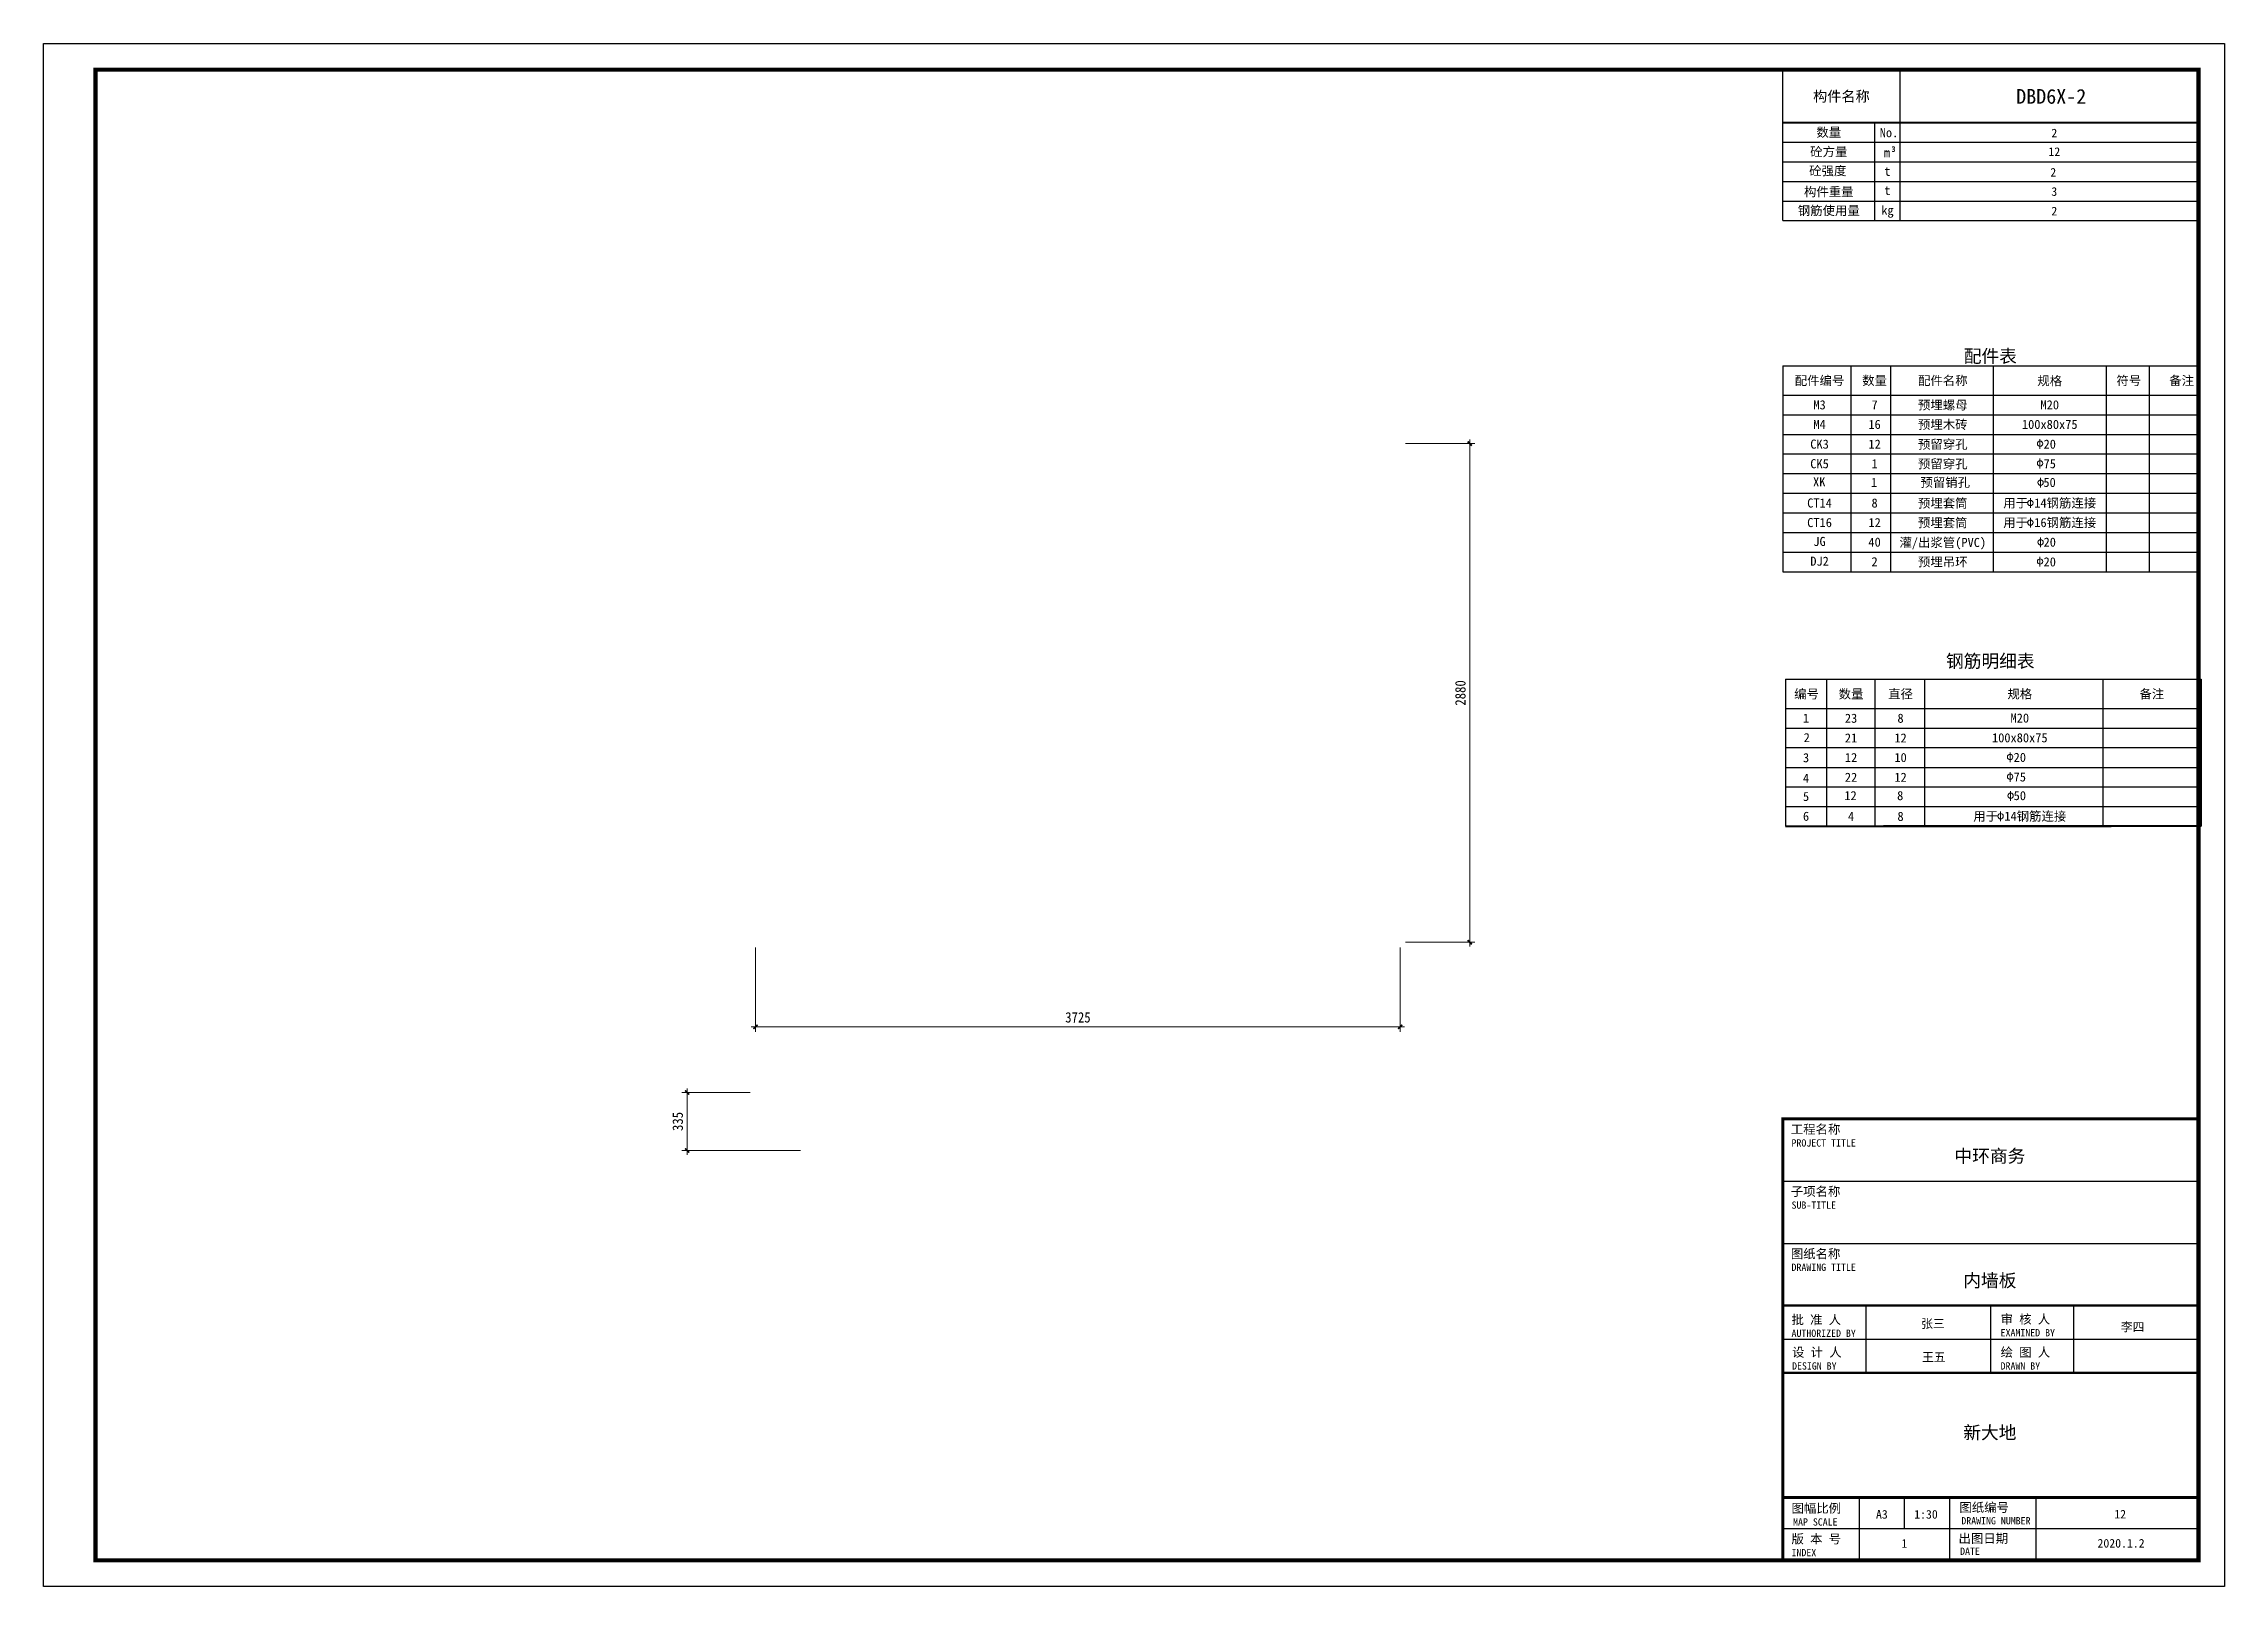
# Model space of a CAD drawing. Header units: millimetres. Extents: x 0 to 12600, y 0 to 8910.
import ezdxf
from ezdxf.enums import TextEntityAlignment as Align

# ---------------------------------------------------------------- set-up
doc = ezdxf.new("R2010")
doc.units = ezdxf.units.MM
for name, color, linetype in [('DBD6X-1##宽度', 4, 'Continuous'), ('DBD6X-1##长度', 4, 'Continuous'), ('DBD6X-1##高度', 4, 'Continuous'), ('图框2', 1, 'Continuous'), ('图框签字栏-图框文字', 255, 'Continuous'), ('图框线', 7, 'Continuous')]:
    doc.layers.add(name, color=color, linetype=linetype)
doc.styles.add('YZ-样式 2', font='simhei.ttf', dxfattribs={"width": 0.9})
doc.styles.add('图框签字栏$0$宋体', font='', dxfattribs={"width": 0.8})
doc.styles.add('图签-样式 2', font='')
doc.styles.add('图签-黑体', font='simhei.ttf')
doc.styles.get('图框签字栏$0$宋体').set_extended_font_data('NSimSun')
doc.styles.get('图签-样式 2').set_extended_font_data('NSimSun')
doc.dimstyles.new('YZ-30', dxfattribs={"dimscale": 30, "dimtxt": 2, "dimasz": 0.8, "dimexe": 1, "dimexo": 1, "dimgap": 0.8, "dimtad": 1, "dimdec": 0, "dimzin": 1, "dimdsep": 46, "dimtxsty": 'YZ-样式 2', "dimblk": 'ARCHTICK', "dimcen": 250, "dimdle": 0.8, "dimclrd": 151, "dimclre": 151, "dimclrt": 7, "dimazin": 0, "dimtfac": 1, "dimtdec": 0, "dimtix": 1, "dimtmove": 2, "dimatfit": 2, "dimldrblk": 'ARCHTICK', "dimfxl": 1, "dimlwd": 9, "dimlwe": 9, "dimarcsym": 0})

# ---------------------------------------------------------------- blocks, each defined once
blk = doc.blocks.new('构件信息')
at = {"layer": '图框线'}
for p, q in [((2184, 3014), (2184, 3886)), ((2184, 3886), (4585, 3886)), ((2859, 3886), (2859, 3014)), ((4585, 3886), (4585, 3014)), ((2715, 3014), (2715, 3580)), ((2184, 3467), (4585, 3467)), ((2184, 3354), (4585, 3354)), ((2184, 3240), (4585, 3240)), ((2184, 3127), (4585, 3127)), ((2184, 3127), (4585, 3127)), ((2184, 3014), (4585, 3014))]:
    blk.add_line(p, q, dxfattribs=at)
at = {"layer": '图框线', "const_width": 12.1}
blk.add_lwpolyline([(2184, 3580), (4585, 3580)], dxfattribs=at)
at = {"style": '图签-黑体'}
blk.add_attdef('构件名称', (3532, 3689), '', height=85, dxfattribs=at)
for tag, p in [('number', (3752, 3495)), ('砼方量', (3752, 3387)), ('混凝土强度', (3746, 3268)), ('构件重量', (3752, 3157)), ('钢筋使用量', (3752, 3044))]:
    blk.add_attdef(tag, text='', height=50, dxfattribs=at).set_placement(p, align=Align.CENTER)
at = {"layer": '图框签字栏-图框文字', "style": '图签-黑体'}
for s, height, p in [('构件名称', 60, (2522, 3732)), ('数量', 52.5, (2449, 3524)), ('No.', 52.5, (2797, 3522)), ('砼方量', 52.5, (2449, 3412)), ('m', 52.5, (2785, 3407)), ('m', 52.5, (2785, 3405)), ('3', 31.8, (2823, 3428)), ('3', 31.8, (2823, 3426)), ('砼强度', 52.5, (2443, 3302)), ('t', 52.5, (2788, 3299)), ('构件重量', 52.5, (2449, 3181)), ('t', 52.5, (2788, 3188)), ('钢筋使用量', 52.5, (2449, 3072)), ('kg', 52.5, (2788, 3074))]:
    blk.add_text(s, height=height, dxfattribs=at).set_placement(p, align=Align.MIDDLE_CENTER)
blk = doc.blocks.new('图纸信息')
at = {"layer": '图框线'}
for p, q in [((10049, 2341), (12450, 2341)), ((10049, 1981), (12450, 1981)), ((10530, 1233), (10530, 1622)), ((11250, 1233), (11250, 1622)), ((11730, 1233), (11730, 1622)), ((12450, 1425), (10049, 1425)), ((12450, 1233), (10049, 1233)), ((12450, 1233), (10049, 1233)), ((10491, 150), (10491, 514)), ((10752, 332), (10752, 514)), ((11013, 150), (11013, 514)), ((11513, 150), (11513, 514)), ((12450, 332), (10049, 332)), ((11013, 150), (10049, 150))]:
    blk.add_line(p, q, dxfattribs=at)
at = {"layer": '图框线', "const_width": 17}
blk.add_lwpolyline([(10049, 2700), (12450, 2700), (12450, 150), (10049, 150)], close=True, dxfattribs=at)
at = {"layer": '图框线'}
for points, const_width in [([(10049, 2700), (12450, 2700)], 12.1), ([(10049, 1622), (12450, 1622)], 12.1), ([(10049, 1233), (12450, 1233)], 12.1), ([(10049, 514), (12450, 514)], 17)]:
    blk.add_lwpolyline(points, dxfattribs=dict(at, const_width=const_width))
at = {"style": '图签-黑体', "flags": 1}
for tag, p in [('构件名称', (10796, 2774)), ('构件类型', (11518, 2774))]:
    blk.add_attdef(tag, p, '', height=50, dxfattribs=at)
at = {"style": '图签-黑体'}
for tag, height, p in [('项目名称', 75, (11245, 2448)), ('子项名称', 75, (11231, 2105)), ('图纸名称', 75, (11245, 1729)), ('批准人', 50, (10916, 1492)), ('审核人', 50, (12070, 1473)), ('设计人', 50, (10921, 1299)), ('绘图人', 50, (12070, 1299)), ('设计单位', 75, (11245, 851)), ('图幅', 50, (10621, 391)), ('Scale', 50, (10876, 391)), ('图纸编号', 50, (11998, 392)), ('版本', 50, (10751, 223)), ('出图日期', 50, (12003, 224))]:
    blk.add_attdef(tag, text='', height=height, dxfattribs=at).set_placement(p, align=Align.CENTER)
at = {"layer": '图框签字栏-图框文字'}
for s, height, style, p in [('工程名称', 52.5, '图签-黑体', (10095, 2614)), ('PROJECT TITLE', 42, '图框签字栏$0$宋体', (10099, 2540)), ('子项名称', 52.5, '图签-黑体', (10095, 2255)), ('SUB-TITLE', 42, '图框签字栏$0$宋体', (10099, 2181)), ('图纸名称', 52.5, '图签-黑体', (10095, 1895)), ('DRAWING TITLE', 42, '图框签字栏$0$宋体', (10099, 1822)), ('批 准 人', 52.5, '图签-黑体', (10099, 1514)), ('审 核 人', 52.5, '图签-黑体', (11307, 1517)), ('AUTHORIZED BY', 42, '图框签字栏$0$宋体', (10099, 1441)), ('绘 图 人', 52.5, '图签-黑体', (11307, 1326)), ('EXAMINED BY', 42, '图框签字栏$0$宋体', (11307, 1444)), ('设 计 人', 52.5, '图签-黑体', (10102, 1326)), ('DESIGN BY', 42, '图框签字栏$0$宋体', (10102, 1252)), ('DRAWN BY', 42, '图框签字栏$0$宋体', (11307, 1252)), ('图幅比例', 52.5, '图签-黑体', (10099, 425)), ('MAP SCALE', 42, '图框签字栏$0$宋体', (10108, 351)), ('图纸编号', 52.5, '图签-黑体', (11069, 430)), ('版 本 号', 52.5, '图签-黑体', (10099, 248)), ('出图日期', 52.5, '图签-黑体', (11064, 251)), ('INDEX', 42, '图框签字栏$0$宋体', (10099, 174)), ('DATE', 42, '图框签字栏$0$宋体', (11073, 182))]:
    blk.add_text(s, height=height, dxfattribs=dict(at, style=style)).set_placement(p)
at = {"layer": '图框签字栏-图框文字', "style": '图框签字栏$0$宋体'}
blk.add_text('DRAWING NUMBER', height=42, dxfattribs=at).set_placement((11280, 358), align=Align.CENTER)
blk = doc.blocks.new('_ArchTick')
at = {"color": 0, "linetype": 'ByBlock', "const_width": 0.4}
blk.add_lwpolyline([(-0.5, -0.5), (0.5, 0.5)], dxfattribs=at)
blk = doc.blocks.new('*D6')
at = {"layer": 'DBD6X-1##长度', "color": 151, "lineweight": 9, "transparency": 16777216}
for p, q in [((4113, 3690), (4113, 3202)), ((7838, 3690), (7838, 3202)), ((4089, 3232), (7862, 3232))]:
    blk.add_line(p, q, dxfattribs=at)
at = {"layer": 'Defpoints', "color": 0, "transparency": 16777216}
for p in [(4113, 3720), (7838, 3720), (7838, 3232)]:
    blk.add_point(p, dxfattribs=at)
at = {"layer": 'DBD6X-1##长度', "color": 151, "lineweight": 9, "transparency": 16777216, "xscale": 24, "yscale": 24, "zscale": 24, "rotation": 180}
blk.add_blockref('_ArchTick', (4113, 3232), dxfattribs=at)
at = {"layer": 'DBD6X-1##长度', "color": 151, "lineweight": 9, "transparency": 16777216, "xscale": 24, "yscale": 24, "zscale": 24}
blk.add_blockref('_ArchTick', (7838, 3232), dxfattribs=at)
at = {"layer": 'DBD6X-1##长度', "color": 7, "transparency": 16777216, "insert": (5976, 3286), "char_height": 60, "attachment_point": 5, "style": 'YZ-样式 2'}
blk.add_mtext('3725', dxfattribs=at)
blk = doc.blocks.new('*D7')
at = {"layer": 'DBD6X-1##高度', "color": 151, "lineweight": 9, "transparency": 16777216}
for p, q in [((4083, 2852), (3688, 2852)), ((3718, 2876), (3718, 2493)), ((4374, 2517), (3688, 2517))]:
    blk.add_line(p, q, dxfattribs=at)
at = {"layer": 'Defpoints', "color": 0, "transparency": 16777216}
for p in [(4113, 2852), (3718, 2517), (4404, 2517)]:
    blk.add_point(p, dxfattribs=at)
at = {"layer": 'DBD6X-1##高度', "color": 151, "lineweight": 9, "transparency": 16777216, "xscale": 24, "yscale": 24, "zscale": 24}
for p, rotation in [((3718, 2852), 90), ((3718, 2517), 270)]:
    blk.add_blockref('_ArchTick', p, dxfattribs=dict(at, rotation=rotation))
at = {"layer": 'DBD6X-1##高度', "color": 7, "transparency": 16777216, "insert": (3664, 2685), "char_height": 60, "attachment_point": 5, "rotation": 90, "style": 'YZ-样式 2'}
blk.add_mtext('335', dxfattribs=at)
blk = doc.blocks.new('*D8')
at = {"layer": 'DBD6X-1##宽度', "color": 151, "lineweight": 9, "transparency": 16777216}
for p, q in [((7868, 6600), (8270, 6600)), ((8240, 6624), (8240, 3696)), ((7868, 3720), (8270, 3720))]:
    blk.add_line(p, q, dxfattribs=at)
at = {"layer": 'Defpoints', "color": 0, "transparency": 16777216}
for p in [(7838, 6600), (7838, 3720), (8240, 3720)]:
    blk.add_point(p, dxfattribs=at)
at = {"layer": 'DBD6X-1##宽度', "color": 151, "lineweight": 9, "transparency": 16777216, "xscale": 24, "yscale": 24, "zscale": 24}
for p, rotation in [((8240, 6600), 90), ((8240, 3720), 270)]:
    blk.add_blockref('_ArchTick', p, dxfattribs=dict(at, rotation=rotation))
at = {"layer": 'DBD6X-1##宽度', "color": 7, "transparency": 16777216, "insert": (8186, 5160), "char_height": 60, "attachment_point": 5, "rotation": 90, "style": 'YZ-样式 2'}
blk.add_mtext('2880', dxfattribs=at)
blk = doc.blocks.new('配件')
at = {"layer": '图框签字栏-图框文字', "color": 2, "lineweight": 15}
for points in [[(11534, 6626), (11534, 6570)], [(11534, 6513), (11534, 6457)], [(11538, 6403), (11538, 6347)], [(11479, 6285), (11479, 6229)], [(11479, 6172), (11479, 6116)], [(11538, 6058), (11538, 6002)], [(11534, 5946), (11534, 5890)]]:
    blk.add_lwpolyline(points, dxfattribs=at)
for centre in [(11535, 6599), (11535, 6486), (11538, 6375), (11479, 6257), (11479, 6144), (11535, 5919), (11538, 6030)]:
    blk.add_circle(centre, 15.4, dxfattribs=at)
at = {"layer": '图框线'}
for p, q in [((10049, 7049), (12450, 7049)), ((10049, 7049), (10049, 5860)), ((10441, 7049), (10441, 5860)), ((10671, 7049), (10671, 5860)), ((11265, 7049), (11265, 5860)), ((11916, 7049), (11916, 5860)), ((12166, 7049), (12166, 5860)), ((12450, 7049), (12450, 5860)), ((10049, 6880), (12450, 6880)), ((10049, 6767), (12450, 6767)), ((10049, 6653), (12450, 6653)), ((10049, 6540), (12450, 6540)), ((10049, 6427), (12450, 6427)), ((10049, 6313), (12450, 6313)), ((10049, 6200), (12450, 6200)), ((10049, 6087), (12450, 6087)), ((10049, 5973), (12450, 5973)), ((10049, 5860), (12450, 5860)), ((10049, 5860), (12450, 5860))]:
    blk.add_line(p, q, dxfattribs=at)
at = {"layer": '图框签字栏-图框文字', "style": '图签-黑体'}
for s, p in [('配件编号', (10261, 6964)), ('数量', (10579, 6964)), ('配件名称', (10973, 6964)), ('规格', (11591, 6963)), ('符号', (12048, 6964)), ('备注', (12353, 6964))]:
    blk.add_text(s, height=52.5, dxfattribs=at).set_placement(p, align=Align.MIDDLE_CENTER)
at = {"layer": '图框签字栏-图框文字', "color": 2, "style": '图签-样式 2'}
for s, p in [('M3', (10261, 6824)), ('7', (10579, 6824)), ('预埋螺母', (10973, 6823)), ('M20', (11591, 6824)), ('M4', (10261, 6711)), ('16', (10579, 6711)), ('预埋木砖', (10973, 6710)), ('100x80x75', (11591, 6711)), ('CK3', (10261, 6597)), ('12', (10579, 6597)), ('预留穿孔', (10973, 6596)), ('CK5', (10261, 6484)), ('1', (10579, 6484)), ('预留穿孔', (10973, 6483)), ('XK', (10259, 6379)), ('1', (10576, 6376)), ('预留销孔', (10987, 6376)), ('50', (11590, 6376)), ('CT14', (10261, 6257)), ('8', (10579, 6257)), ('预埋套筒', (10973, 6256)), ('预埋套筒', (10973, 6143)), ('用于 14钢筋连接', (11591, 6257)), ('用于 16钢筋连接', (11591, 6144)), ('CT16', (10261, 6144)), ('JG', (10261, 6035)), ('40', (10579, 6031)), ('12', (10579, 6144)), ('灌/出浆管(PVC)', (10973, 6029)), ('20', (11591, 6031)), ('DJ2', (10261, 5921)), ('2', (10579, 5918)), ('预埋吊环', (10973, 5917)), ('20', (11591, 5917))]:
    blk.add_text(s, height=52.5, dxfattribs=at).set_placement(p, align=Align.MIDDLE_CENTER)
for s, p in [('20', (11591, 6597)), ('75', (11591, 6484))]:
    blk.add_text(s, height=52.5, rotation=0, dxfattribs=at).set_placement(p, align=Align.MIDDLE_CENTER)
blk = doc.blocks.new('钢筋')
at = {"layer": '图框签字栏-图框文字', "color": 2, "lineweight": 15}
for points in [[(11362, 4816), (11362, 4761)], [(11362, 4703), (11362, 4647)], [(11365, 4593), (11365, 4537)], [(11307, 4475), (11307, 4420)]]:
    blk.add_lwpolyline(points, dxfattribs=at)
for centre in [(11362, 4790), (11362, 4676), (11365, 4566), (11307, 4448)]:
    blk.add_circle(centre, 15.4, dxfattribs=at)
at = {"layer": '图框线'}
for p, q in [((10064, 5240), (12465, 5240)), ((10064, 5240), (10064, 4390)), ((10301, 5239), (10301, 4390)), ((10581, 5240), (10581, 4390)), ((10868, 5240), (10868, 4390)), ((11898, 5240), (11898, 4390)), ((12465, 5240), (12465, 4391)), ((10064, 5070), (12465, 5070)), ((10064, 4957), (12465, 4957)), ((10064, 4844), (12465, 4844)), ((10064, 4730), (12465, 4730)), ((10064, 4617), (12465, 4617)), ((10064, 4504), (12465, 4504)), ((10064, 4390), (12465, 4390))]:
    blk.add_line(p, q, dxfattribs=at)
at = {"layer": '图框线', "const_width": 12.1}
blk.add_lwpolyline([(10064, 4390), (12465, 4391)], dxfattribs=at)
at = {"layer": '图框签字栏-图框文字', "style": '图签-黑体'}
for s, p in [('编号', (10186, 5154)), ('数量', (10443, 5154)), ('直径', (10729, 5154)), ('规格', (11418, 5154)), ('备注', (12181, 5154))]:
    blk.add_text(s, height=52.5, dxfattribs=at).set_placement(p, align=Align.MIDDLE_CENTER)
at = {"layer": '图框签字栏-图框文字', "color": 2, "style": '图签-样式 2'}
for s, p in [('M20', (11418, 5015)), ('1', (10183, 5014)), ('2', (10187, 4902)), ('23', (10443, 5014)), ('21', (10443, 4900)), ('12', (10729, 4900)), ('8', (10729, 5014)), ('100x80x75', (11418, 4901)), ('3', (10183, 4786)), ('12', (10443, 4787)), ('10', (10729, 4787)), ('4', (10183, 4668)), ('22', (10443, 4673)), ('12', (10729, 4673)), ('5', (10183, 4562)), ('12', (10440, 4567)), ('8', (10727, 4567)), ('50', (11418, 4567)), ('6', (10183, 4448)), ('4', (10443, 4447)), ('8', (10729, 4447)), ('用于 14钢筋连接', (11418, 4448))]:
    blk.add_text(s, height=52.5, dxfattribs=at).set_placement(p, align=Align.MIDDLE_CENTER)
for s, p in [('20', (11418, 4788)), ('75', (11418, 4675))]:
    blk.add_text(s, height=52.5, rotation=0, dxfattribs=at).set_placement(p, align=Align.MIDDLE_CENTER)

msp = doc.modelspace()

# ---------------------------------------------------------------- linework, layer by layer
at = {"layer": '图框2', "color": 1}
msp.add_lwpolyline([(0, 0), (0, 8910), (12600, 8910), (12600, 0)], close=True, dxfattribs=at)
at = {"layer": '图框线', "const_width": 24}
msp.add_lwpolyline([(300, 8760), (12450, 8760), (12450, 150), (300, 150)], close=True, dxfattribs=at)

# ---------------------------------------------------------------- block references
for name, p, values in [('构件信息', (7865.3, 4873.9), {'构件名称': 'DBD6X-2', 'number': '2', '砼方量': '12', '构件重量': '3', '混凝土强度': '2', '钢筋使用量': '2'}), ('图纸信息', (0, 0), {'项目名称': '中环商务', '图纸名称': '内墙板', '批准人': '张三', '审核人': '李四', '设计人': '王五', '设计单位': '新大地', '图纸编号': '12', '图幅': 'A3', 'Scale': '1:30', '版本': '1', '出图日期': '2020.1.2'})]:
    msp.add_blockref(name, p).add_auto_attribs(values)
for name in ['配件', '钢筋']:
    msp.add_blockref(name, (0, 0))

# ---------------------------------------------------------------- texts
at = {"layer": '图框签字栏-图框文字', "style": '图签-黑体'}
for s, p in [('配件表', (11247.7, 7105.3)), ('钢筋明细表', (11247.6, 5344.2))]:
    msp.add_text(s, height=75, dxfattribs=at).set_placement(p, align=Align.MIDDLE_CENTER)

# ---------------------------------------------------------------- dimensions: what is measured, and where the dimension line sits
at = {"layer": 'DBD6X-1##宽度', "color": 0}
dim = msp.add_linear_dim(base=(8240.2, 3720.3), p1=(7838.5, 6600.3), p2=(7838.5, 3720.3), angle=90, dimstyle='YZ-30', override={"dimfxl": 20}, dxfattribs=at)
dim.commit()
dim.dimension.update_dxf_attribs({"geometry": '*D8', "text_midpoint": (8185.8, 5160.3), "dimtype": 160})
at = {"layer": 'DBD6X-1##长度', "color": 3}
dim = msp.add_linear_dim(base=(7838.5, 3232), p1=(4113.5, 3720.3), p2=(7838.5, 3720.3), dimstyle='YZ-30', override={"dimfxl": 20}, dxfattribs=at)
dim.commit()
dim.dimension.update_dxf_attribs({"geometry": '*D6', "text_midpoint": (5976, 3286)})
at = {"layer": 'DBD6X-1##高度', "color": 3}
dim = msp.add_linear_dim(base=(3718, 2517), p1=(4113.5, 2852), p2=(4403.5, 2517), angle=90, dimstyle='YZ-30', override={"dimfxl": 20}, dxfattribs=at)
dim.commit()
dim.dimension.update_dxf_attribs({"geometry": '*D7', "text_midpoint": (3664, 2684.5)})

doc.saveas('drawing.dxf')
